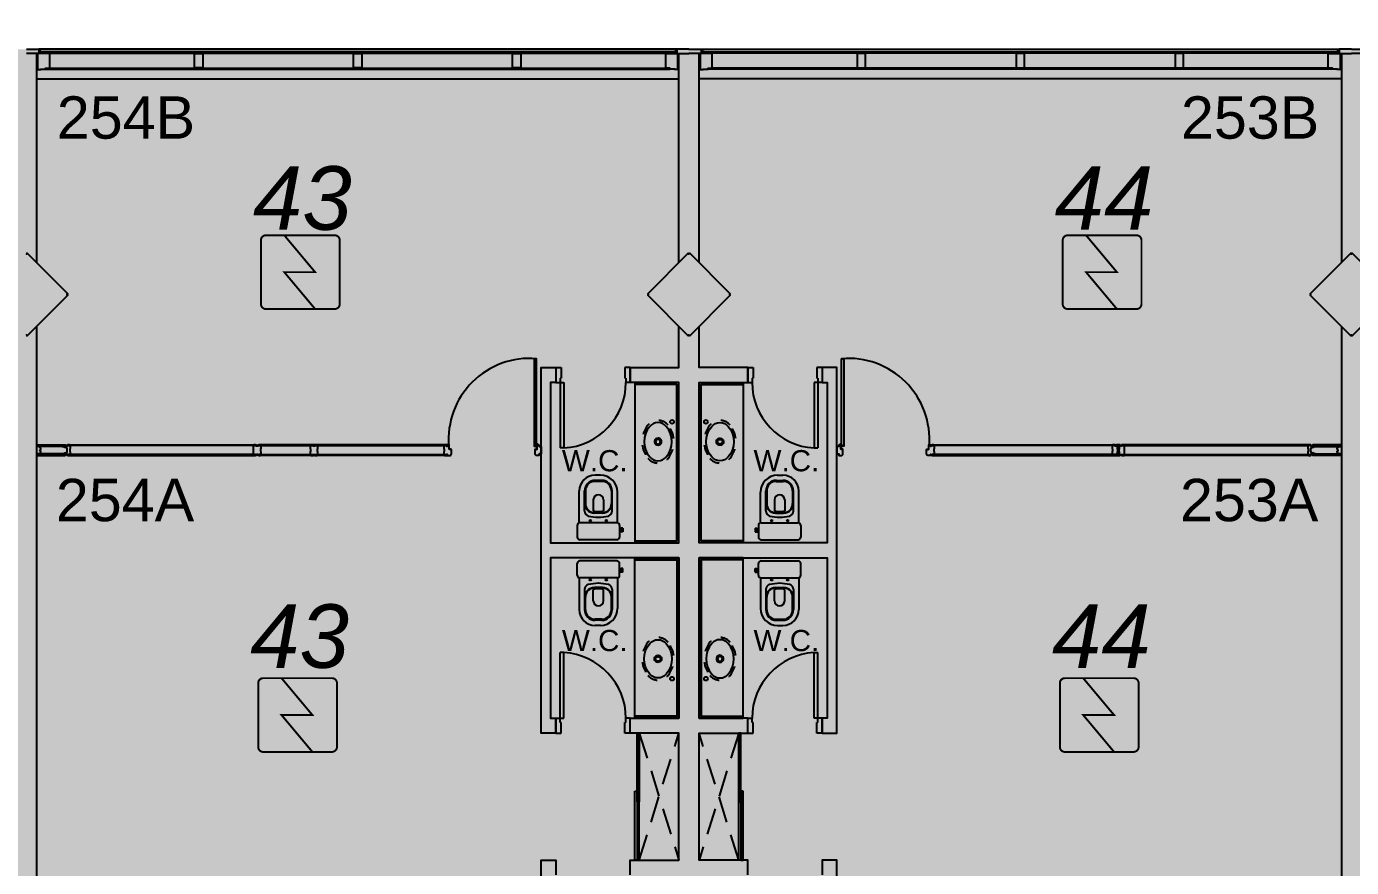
# Model space of a CAD drawing. Header units: metres. Extents: x -331 to 2982, y 362 to 2539.
# Drawn here: x 815.37 to 827.87, y 1930 to 1937.94 of the extents above; entities that cross this region are included whole.
import ezdxf

# ---------------------------------------------------------------- set-up
doc = ezdxf.new("R2010")
doc.units = ezdxf.units.M
for name, pattern in [('DASHED2', [0.375, 0.25, -0.125]), ('XR_BL2_3 PAV$0$CONTINUOUS', [0]), ('XR_BL2_3 PAV$0$HIDDEN', [0.375, 0.25, -0.125])]:
    doc.linetypes.add(name, pattern=pattern)
doc.layers.add('_salas', color=251, linetype='Continuous', plot=False)
for name, color, linetype in [('ALV', 251, 'Continuous'), ('CX', 251, 'Continuous'), ('DET. FUMAÇA', 1, 'Continuous'), ('Detector_antigo', 84, 'Continuous'), ('Div', 251, 'Continuous'), ('Est', 251, 'Continuous'), ('Mob', 251, 'Continuous'), ('Proj', 251, 'DASHED2'), ('Texto_Salas', 251, 'Continuous'), ('vid', 251, 'Continuous')]:
    doc.layers.add(name, color=color, linetype=linetype)
doc.styles.add('ARIAL', font='arial.ttf')
doc.styles.add('X3G_ENTITY_1416BAE9', font='arial.ttf', dxfattribs={"height": 0.6})
doc.styles.add('X3G_ENTITY_14227F92', font='arial.ttf', dxfattribs={"height": 0.4})
doc.styles.add('X3G_ENTITY_14227F94', font='arial.ttf', dxfattribs={"height": 0.4})
doc.styles.add('X3G_ENTITY_14228022', font='arial.ttf', dxfattribs={"height": 0.4})
doc.styles.add('X3G_ENTITY_14228023', font='arial.ttf', dxfattribs={"height": 0.4})

# ---------------------------------------------------------------- blocks, each defined once
blk = doc.blocks.new('Detector de fumaça')
at = {"layer": 'DET. FUMAÇA', "linetype": 'Continuous', "lineweight": 15, "const_width": 0.0187}
blk.add_lwpolyline([(774.599, 539.816), (775.249, 539.816, -0.414214), (775.296, 539.769), (775.296, 539.167, -0.414214), (775.249, 539.12), (774.599, 539.12, -0.414214), (774.553, 539.167), (774.553, 539.769, -0.414214)], format="xyb", close=True, dxfattribs=at)
blk.add_lwpolyline([(774.773, 539.816), (775.064, 539.468), (774.773, 539.468), (775.064, 539.12)], dxfattribs=at)

msp = doc.modelspace()

# ---------------------------------------------------------------- hatches: boundary and pattern name
at = {"layer": '_salas', "transparency": 33554559}
h = msp.add_hatch(color=256, dxfattribs=at)
h.dxf.hatch_style = 1
h.paths.add_polyline_path([(870.379, 1937.729), (851.629, 1937.729), (851.629, 1939.284), (851.299, 1939.284), (851.299, 1937.729), (840.564, 1937.729), (840.564, 1939.284), (840.234, 1939.284), (840.234, 1937.729), (765.239, 1937.729), (765.239, 1926.38), (765.429, 1926.38), (765.429, 1926.577), (765.615, 1926.764), (769.35, 1926.765), (769.383, 1926.773), (769.434, 1926.814), (770.192, 1927.57), (770.205, 1927.583), (770.229, 1927.574), (771.624, 1927.574), (773.019, 1927.574), (773.043, 1927.583), (773.056, 1927.57), (773.814, 1926.814), (773.866, 1926.773), (773.898, 1926.765), (777.527, 1926.765), (777.867, 1926.425), (777.874, 1926.432), (778.221, 1926.765), (781.85, 1926.765), (781.882, 1926.773), (781.934, 1926.814), (782.692, 1927.57), (782.705, 1927.583), (782.729, 1927.574), (784.124, 1927.574), (785.519, 1927.574), (785.543, 1927.583), (785.556, 1927.57), (786.314, 1926.814), (786.365, 1926.773), (786.398, 1926.765), (790.027, 1926.765), (790.367, 1926.425), (790.374, 1926.432), (790.721, 1926.765), (794.35, 1926.765), (794.382, 1926.773), (794.434, 1926.814), (795.191, 1927.57), (795.205, 1927.583), (795.229, 1927.574), (796.624, 1927.574), (798.019, 1927.574), (798.043, 1927.583), (798.056, 1927.57), (798.814, 1926.814), (798.865, 1926.773), (798.898, 1926.765), (802.527, 1926.765), (802.867, 1926.425), (802.874, 1926.432), (803.221, 1926.765), (806.85, 1926.765), (806.882, 1926.773), (806.934, 1926.814), (807.691, 1927.57), (807.705, 1927.583), (807.729, 1927.574), (809.124, 1927.574), (810.519, 1927.574), (810.543, 1927.583), (810.556, 1927.57), (811.314, 1926.814), (811.365, 1926.773), (811.398, 1926.765), (815.027, 1926.765), (815.367, 1926.425), (815.374, 1926.432), (815.721, 1926.765), (819.35, 1926.765), (819.382, 1926.773), (819.434, 1926.814), (820.191, 1927.57), (820.204, 1927.583), (820.229, 1927.574), (821.624, 1927.574), (823.019, 1927.574), (823.043, 1927.583), (823.056, 1927.57), (823.814, 1926.814), (823.865, 1926.773), (823.898, 1926.765), (827.528, 1926.765), (827.867, 1926.425), (827.874, 1926.432), (828.221, 1926.765), (831.85, 1926.765), (831.883, 1926.773), (831.935, 1926.814), (832.692, 1927.57), (832.705, 1927.583), (832.729, 1927.574), (834.124, 1927.574), (835.519, 1927.574), (835.544, 1927.583), (835.557, 1927.57), (836.314, 1926.814), (836.366, 1926.773), (836.398, 1926.765), (840.042, 1926.765), (840.374, 1926.432), (840.756, 1926.814), (840.474, 1927.096), (840.474, 1928.054), (841.234, 1928.054), (841.234, 1929.894), (849.608, 1929.894), (849.608, 1926.814), (849.748, 1926.814), (849.748, 1927.574), (851.494, 1927.574), (852.889, 1927.574), (852.913, 1927.583), (852.926, 1927.57), (853.684, 1926.814), (853.736, 1926.773), (853.768, 1926.765), (857.397, 1926.765), (857.737, 1926.425), (857.744, 1926.432), (858.091, 1926.765), (861.72, 1926.765), (861.752, 1926.773), (861.804, 1926.814), (862.562, 1927.57), (862.575, 1927.583), (862.599, 1927.574), (863.994, 1927.574), (865.389, 1927.574), (865.413, 1927.583), (865.426, 1927.57), (866.184, 1926.814), (866.235, 1926.773), (866.268, 1926.765), (870.003, 1926.764), (870.189, 1926.577), (870.189, 1926.38), (870.379, 1926.38), (870.379, 1926.38)])

# ---------------------------------------------------------------- linework, layer by layer
at = {"layer": 'ALV'}
for p, q in [((815.469, 1937.689), (815.469, 1935.715)), ((827.779, 1937.689), (827.779, 1935.715)), ((815.469, 1935.113), (815.469, 1927.115)), ((827.779, 1935.113), (827.779, 1927.115))]:
    msp.add_line(p, q, dxfattribs=at)
for points in [[(821.529, 1935.715), (821.529, 1937.689), (821.624, 1937.689)], [(821.719, 1935.715), (821.719, 1937.689), (821.624, 1937.689)], [(821.069, 1929.934), (821.069, 1930.074), (821.529, 1930.074), (821.529, 1931.274), (821.069, 1931.274), (821.069, 1931.414), (821.529, 1931.414), (821.529, 1932.929), (820.319, 1932.929), (820.319, 1931.414), (820.369, 1931.414), (820.369, 1931.274), (820.229, 1931.274), (820.229, 1934.724), (820.369, 1934.724), (820.369, 1934.584), (820.319, 1934.584), (820.319, 1933.069), (821.529, 1933.069), (821.529, 1934.584), (821.069, 1934.584), (821.069, 1934.724), (821.529, 1934.724), (821.529, 1935.113)], [(822.179, 1929.934), (822.179, 1930.074), (821.719, 1930.074), (821.719, 1931.274), (822.179, 1931.274), (822.179, 1931.414), (821.719, 1931.414), (821.719, 1932.929), (822.929, 1932.929), (822.929, 1931.414), (822.879, 1931.414), (822.879, 1931.274), (823.019, 1931.274), (823.019, 1934.724), (822.879, 1934.724), (822.879, 1934.584), (822.929, 1934.584), (822.929, 1933.069), (821.719, 1933.069), (821.719, 1934.584), (822.179, 1934.584), (822.179, 1934.724), (821.719, 1934.724), (821.719, 1935.113)], [(820.229, 1927.574), (820.229, 1930.074), (820.369, 1930.074), (820.369, 1929.934)], [(823.019, 1927.574), (823.019, 1930.074), (822.879, 1930.074), (822.879, 1929.934)]]:
    msp.add_lwpolyline(points, dxfattribs=at)
at = {"layer": 'CX', "linetype": 'ByBlock', "ltscale": 0.1}
for p, q in [((815.374, 1937.729), (815.489, 1937.729)), ((815.489, 1937.689), (815.374, 1937.689)), ((815.489, 1937.729), (815.489, 1937.689)), ((815.489, 1937.714), (815.509, 1937.714)), ((815.509, 1937.714), (815.509, 1937.688)), ((821.509, 1937.714), (821.489, 1937.714)), ((821.489, 1937.714), (821.489, 1937.688)), ((821.624, 1937.729), (821.509, 1937.729)), ((821.509, 1937.729), (821.509, 1937.689)), ((821.509, 1937.689), (821.624, 1937.689)), ((821.624, 1937.729), (821.739, 1937.729)), ((821.739, 1937.689), (821.624, 1937.689)), ((821.739, 1937.729), (821.739, 1937.689)), ((821.739, 1937.714), (821.759, 1937.714)), ((821.759, 1937.714), (821.759, 1937.688)), ((827.759, 1937.714), (827.739, 1937.714)), ((827.739, 1937.714), (827.739, 1937.688)), ((827.874, 1937.729), (827.759, 1937.729)), ((827.759, 1937.729), (827.759, 1937.689)), ((827.759, 1937.689), (827.874, 1937.689)), ((827.874, 1937.729), (827.989, 1937.729)), ((827.989, 1937.689), (827.874, 1937.689))]:
    msp.add_line(p, q, dxfattribs=at)
at = {"layer": 'CX'}
for p, q in [((815.479, 1937.539), (815.479, 1937.685)), ((815.479, 1937.685), (815.479, 1937.539)), ((821.519, 1937.685), (821.519, 1937.539)), ((821.519, 1937.539), (821.519, 1937.685)), ((821.729, 1937.685), (821.729, 1937.539)), ((821.729, 1937.539), (821.729, 1937.685)), ((827.769, 1937.539), (827.769, 1937.685)), ((827.769, 1937.685), (827.769, 1937.539)), ((820.369, 1934.724), (820.419, 1934.724)), ((820.369, 1934.724), (820.369, 1934.584)), ((820.419, 1934.724), (820.419, 1934.624)), ((821.069, 1934.724), (821.019, 1934.724)), ((821.019, 1934.724), (821.019, 1934.624)), ((821.069, 1934.724), (821.069, 1934.584)), ((822.179, 1934.724), (822.229, 1934.724)), ((822.179, 1934.724), (822.179, 1934.584)), ((822.229, 1934.724), (822.229, 1934.624)), ((822.879, 1934.724), (822.829, 1934.724)), ((822.829, 1934.724), (822.829, 1934.624)), ((822.879, 1934.724), (822.879, 1934.584)), ((820.369, 1934.584), (820.409, 1934.584)), ((820.409, 1934.624), (820.409, 1934.584)), ((820.409, 1934.624), (820.419, 1934.624)), ((820.409, 1934.584), (820.444, 1934.584)), ((820.409, 1934.584), (820.409, 1933.965)), ((820.444, 1934.584), (820.444, 1933.965)), ((821.029, 1934.624), (821.019, 1934.624)), ((821.029, 1934.624), (821.029, 1934.584)), ((821.069, 1934.584), (821.029, 1934.584)), ((822.179, 1934.584), (822.219, 1934.584)), ((822.219, 1934.624), (822.219, 1934.584)), ((822.219, 1934.624), (822.229, 1934.624)), ((822.839, 1934.584), (822.804, 1934.584)), ((822.804, 1934.584), (822.804, 1933.965)), ((822.839, 1934.624), (822.829, 1934.624)), ((822.839, 1934.624), (822.839, 1934.584)), ((822.879, 1934.584), (822.839, 1934.584)), ((822.839, 1934.584), (822.839, 1933.965)), ((820.444, 1933.965), (820.409, 1933.965)), ((822.804, 1933.965), (822.839, 1933.965)), ((820.409, 1931.414), (820.409, 1932.033)), ((820.444, 1932.033), (820.409, 1932.033)), ((820.444, 1931.414), (820.444, 1932.033)), ((822.804, 1931.414), (822.804, 1932.033)), ((822.804, 1932.033), (822.839, 1932.033)), ((822.839, 1931.414), (822.839, 1932.033)), ((820.369, 1931.274), (820.369, 1931.414)), ((820.369, 1931.414), (820.409, 1931.414)), ((820.409, 1931.414), (820.444, 1931.414)), ((820.409, 1931.374), (820.409, 1931.414)), ((821.069, 1931.414), (821.029, 1931.414)), ((821.029, 1931.374), (821.029, 1931.414)), ((821.069, 1931.274), (821.069, 1931.414)), ((822.179, 1931.274), (822.179, 1931.414)), ((822.179, 1931.414), (822.219, 1931.414)), ((822.219, 1931.374), (822.219, 1931.414)), ((822.839, 1931.414), (822.804, 1931.414)), ((822.839, 1931.374), (822.839, 1931.414)), ((822.879, 1931.414), (822.839, 1931.414)), ((822.879, 1931.274), (822.879, 1931.414)), ((820.369, 1931.274), (820.419, 1931.274)), ((820.409, 1931.374), (820.419, 1931.374)), ((820.419, 1931.274), (820.419, 1931.374)), ((821.019, 1931.274), (821.019, 1931.374)), ((821.029, 1931.374), (821.019, 1931.374)), ((821.069, 1931.274), (821.019, 1931.274)), ((822.179, 1931.274), (822.229, 1931.274)), ((822.219, 1931.374), (822.229, 1931.374)), ((822.229, 1931.274), (822.229, 1931.374)), ((822.829, 1931.274), (822.829, 1931.374)), ((822.839, 1931.374), (822.829, 1931.374)), ((822.879, 1931.274), (822.829, 1931.274))]:
    msp.add_line(p, q, dxfattribs=at)
at = {"layer": 'CX', "color": 251, "true_color": 0x606060}
for p, q in [((821.509, 1937.729), (815.489, 1937.729)), ((821.739, 1937.729), (827.759, 1937.729)), ((815.469, 1937.449), (821.529, 1937.449)), ((827.779, 1937.449), (821.719, 1937.449))]:
    msp.add_line(p, q, dxfattribs=at)
at = {"layer": 'CX'}
for points in [[(815.594, 1937.688), (815.515, 1937.688), (815.479, 1937.688), (815.479, 1937.539), (815.509, 1937.539), (815.509, 1937.54), (815.554, 1937.54), (815.554, 1937.55), (815.594, 1937.55)], [(816.959, 1937.689), (817.039, 1937.689), (817.039, 1937.555), (816.959, 1937.555)], [(818.459, 1937.689), (818.539, 1937.689), (818.539, 1937.555), (818.459, 1937.555)], [(819.959, 1937.689), (820.039, 1937.689), (820.039, 1937.555), (819.959, 1937.555)], [(821.404, 1937.688), (821.483, 1937.688), (821.519, 1937.688), (821.519, 1937.539), (821.489, 1937.539), (821.489, 1937.54), (821.444, 1937.54), (821.444, 1937.55), (821.404, 1937.55)], [(821.844, 1937.688), (821.765, 1937.688), (821.729, 1937.688), (821.729, 1937.539), (821.759, 1937.539), (821.759, 1937.54), (821.804, 1937.54), (821.804, 1937.55), (821.844, 1937.55)], [(823.289, 1937.689), (823.209, 1937.689), (823.209, 1937.555), (823.289, 1937.555)], [(824.789, 1937.689), (824.709, 1937.689), (824.709, 1937.555), (824.789, 1937.555)], [(826.289, 1937.689), (826.209, 1937.689), (826.209, 1937.555), (826.289, 1937.555)], [(827.654, 1937.688), (827.733, 1937.688), (827.769, 1937.688), (827.769, 1937.539), (827.739, 1937.539), (827.739, 1937.54), (827.694, 1937.54), (827.694, 1937.55), (827.654, 1937.55)], [(820.164, 1934.808), (820.164, 1933.983), (820.184, 1933.983), (820.184, 1934.808)], [(823.084, 1934.808), (823.084, 1933.983), (823.064, 1933.983), (823.064, 1934.808)]]:
    msp.add_lwpolyline(points, close=True, dxfattribs=at)
for points in [[(815.509, 1933.956), (815.506, 1933.967, 0.194954), (815.505, 1933.968), (815.504, 1933.969, -0.387702), (815.503, 1933.972), (815.505, 1933.975), (815.504, 1933.975), (815.502, 1933.971), (815.501, 1933.971), (815.501, 1933.978), (815.513, 1933.978), (815.513, 1933.979), (815.469, 1933.979), (815.469, 1933.909), (815.513, 1933.909), (815.513, 1933.911), (815.501, 1933.911), (815.501, 1933.917), (815.502, 1933.918), (815.504, 1933.914), (815.505, 1933.914), (815.503, 1933.917, -0.387702), (815.504, 1933.92), (815.505, 1933.921, 0.194954), (815.506, 1933.922), (815.509, 1933.932, 0.268551), (815.507, 1933.937), (815.499, 1933.942), (815.499, 1933.946), (815.507, 1933.952, 0.268551)], [(817.548, 1933.986), (817.552, 1933.986, -0.414214), (817.555, 1933.983), (817.555, 1933.989, -0.439162), (817.561, 1933.995), (817.579, 1933.995, -0.414214), (817.58, 1933.994), (817.58, 1933.994), (817.565, 1933.994), (817.565, 1933.987), (817.58, 1933.987, -0.322891), (817.585, 1933.981), (817.585, 1933.961, -0.13729), (817.585, 1933.958), (817.583, 1933.956, 0.13729), (817.582, 1933.953), (817.582, 1933.944), (817.582, 1933.935, 0.13729), (817.583, 1933.933), (817.585, 1933.93, -0.13729), (817.585, 1933.928), (817.585, 1933.907, -0.322891), (817.58, 1933.902), (817.565, 1933.902), (817.565, 1933.895), (817.58, 1933.895), (817.58, 1933.894, -0.414214), (817.579, 1933.893), (817.561, 1933.893, -0.439162), (817.555, 1933.9), (817.555, 1933.905, -0.414214), (817.552, 1933.902), (817.548, 1933.902, -0.414214), (817.545, 1933.905), (817.545, 1933.9, -0.439162), (817.539, 1933.893), (817.521, 1933.893, -0.414214), (817.52, 1933.894), (817.52, 1933.895), (817.535, 1933.895), (817.535, 1933.902), (817.52, 1933.902, -0.322891), (817.514, 1933.907), (817.514, 1933.928, -0.13729), (817.515, 1933.93), (817.517, 1933.933, 0.13729), (817.517, 1933.935), (817.517, 1933.944), (817.517, 1933.953, 0.13729), (817.517, 1933.956), (817.515, 1933.958, -0.13729), (817.514, 1933.961), (817.514, 1933.981, -0.322891), (817.52, 1933.987), (817.535, 1933.987), (817.535, 1933.994), (817.52, 1933.994), (817.52, 1933.994, -0.414214), (817.521, 1933.995), (817.539, 1933.995, -0.439162), (817.545, 1933.989), (817.545, 1933.983, -0.414214)], [(819.341, 1933.9), (819.341, 1933.907), (819.342, 1933.907), (819.342, 1933.898, 0.422579), (819.347, 1933.893), (819.365, 1933.893, 0.414214), (819.382, 1933.909), (819.382, 1933.951, 0.414214), (819.38, 1933.953), (819.372, 1933.953), (819.374, 1933.951), (819.368, 1933.951), (819.369, 1933.953), (819.362, 1933.953), (819.362, 1933.993, 0.414214), (819.36, 1933.995), (819.347, 1933.995, 0.414214), (819.342, 1933.99), (819.342, 1933.979), (819.341, 1933.979), (819.341, 1933.989, 0.439162), (819.335, 1933.995), (819.317, 1933.995, 0.414214), (819.316, 1933.994), (819.316, 1933.994), (819.331, 1933.994), (819.331, 1933.987), (819.316, 1933.987, 0.322891), (819.31, 1933.981), (819.31, 1933.961, 0.13729), (819.311, 1933.958), (819.313, 1933.956, -0.13729), (819.313, 1933.953), (819.313, 1933.944), (819.313, 1933.935, -0.13729), (819.313, 1933.933), (819.311, 1933.93, 0.13729), (819.31, 1933.928), (819.31, 1933.907, 0.322891), (819.316, 1933.902), (819.331, 1933.902), (819.331, 1933.895), (819.316, 1933.895), (819.316, 1933.894, 0.414214), (819.317, 1933.893), (819.335, 1933.893, 0.439162)], [(823.907, 1933.9), (823.907, 1933.907), (823.906, 1933.907), (823.906, 1933.898, -0.422579), (823.901, 1933.893), (823.883, 1933.893, -0.414214), (823.866, 1933.909), (823.866, 1933.951, -0.414214), (823.868, 1933.953), (823.876, 1933.953), (823.874, 1933.951), (823.88, 1933.951), (823.879, 1933.953), (823.886, 1933.953), (823.886, 1933.993, -0.414214), (823.888, 1933.995), (823.901, 1933.995, -0.414214), (823.906, 1933.99), (823.906, 1933.979), (823.907, 1933.979), (823.907, 1933.989, -0.439162), (823.913, 1933.995), (823.931, 1933.995, -0.414214), (823.932, 1933.994), (823.932, 1933.994), (823.917, 1933.994), (823.917, 1933.987), (823.932, 1933.987, -0.322891), (823.938, 1933.981), (823.938, 1933.961, -0.13729), (823.937, 1933.958), (823.936, 1933.956, 0.13729), (823.935, 1933.953), (823.935, 1933.944), (823.935, 1933.935, 0.13729), (823.936, 1933.933), (823.937, 1933.93, -0.13729), (823.938, 1933.928), (823.938, 1933.907, -0.322891), (823.932, 1933.902), (823.917, 1933.902), (823.917, 1933.895), (823.932, 1933.895), (823.932, 1933.894, -0.414214), (823.931, 1933.893), (823.913, 1933.893, -0.439162)], [(825.7, 1933.986), (825.696, 1933.986, 0.414214), (825.693, 1933.983), (825.693, 1933.989, 0.439162), (825.687, 1933.995), (825.669, 1933.995, 0.414214), (825.668, 1933.994), (825.668, 1933.994), (825.683, 1933.994), (825.683, 1933.987), (825.668, 1933.987, 0.322891), (825.663, 1933.981), (825.663, 1933.961, 0.13729), (825.663, 1933.958), (825.665, 1933.956, -0.13729), (825.666, 1933.953), (825.666, 1933.944), (825.666, 1933.935, -0.13729), (825.665, 1933.933), (825.663, 1933.93, 0.13729), (825.663, 1933.928), (825.663, 1933.907, 0.322891), (825.668, 1933.902), (825.683, 1933.902), (825.683, 1933.895), (825.668, 1933.895), (825.668, 1933.894, 0.414214), (825.669, 1933.893), (825.687, 1933.893, 0.439162), (825.693, 1933.9), (825.693, 1933.905, 0.414214), (825.696, 1933.902), (825.7, 1933.902, 0.414214), (825.703, 1933.905), (825.703, 1933.9, 0.439162), (825.709, 1933.893), (825.727, 1933.893, 0.414214), (825.728, 1933.894), (825.728, 1933.895), (825.713, 1933.895), (825.713, 1933.902), (825.728, 1933.902, 0.322891), (825.734, 1933.907), (825.734, 1933.928, 0.13729), (825.733, 1933.93), (825.731, 1933.933, -0.13729), (825.731, 1933.935), (825.731, 1933.944), (825.731, 1933.953, -0.13729), (825.731, 1933.956), (825.733, 1933.958, 0.13729), (825.734, 1933.961), (825.734, 1933.981, 0.322891), (825.728, 1933.987), (825.713, 1933.987), (825.713, 1933.994), (825.728, 1933.994), (825.728, 1933.994, 0.414214), (825.727, 1933.995), (825.709, 1933.995, 0.439162), (825.703, 1933.989), (825.703, 1933.983, 0.414214)], [(827.74, 1933.956), (827.742, 1933.967, -0.194954), (827.743, 1933.968), (827.745, 1933.969, 0.387702), (827.745, 1933.972), (827.744, 1933.975), (827.744, 1933.975), (827.746, 1933.971), (827.747, 1933.971), (827.747, 1933.978), (827.735, 1933.978), (827.735, 1933.979), (827.779, 1933.979), (827.779, 1933.909), (827.735, 1933.909), (827.735, 1933.911), (827.747, 1933.911), (827.747, 1933.917), (827.746, 1933.918), (827.744, 1933.914), (827.744, 1933.914), (827.745, 1933.917, 0.387702), (827.745, 1933.92), (827.743, 1933.921, -0.194954), (827.742, 1933.922), (827.74, 1933.932, -0.268551), (827.741, 1933.937), (827.749, 1933.942), (827.749, 1933.946), (827.741, 1933.952, -0.268551)]]:
    msp.add_lwpolyline(points, format="xyb", close=True, dxfattribs=at)
at = {"layer": 'CX', "linetype": 'XR_BL2_3 PAV$0$CONTINUOUS'}
for points in [[(815.779, 1933.893), (815.761, 1933.893, -0.420879), (815.755, 1933.9), (815.755, 1933.91), (815.735, 1933.91), (815.735, 1933.915), (815.731, 1933.915), (815.73, 1933.913, -0.414214), (815.727, 1933.91), (815.719, 1933.91), (815.712, 1933.91), (815.712, 1933.911), (815.719, 1933.911), (815.727, 1933.911, 0.414214), (815.729, 1933.913), (815.729, 1933.915, -0.414214), (815.73, 1933.916), (815.738, 1933.917, 0.212526), (815.739, 1933.918), (815.739, 1933.919), (815.74, 1933.918), (815.739, 1933.917, -0.204506), (815.738, 1933.916), (815.737, 1933.916), (815.737, 1933.911), (815.75, 1933.911), (815.75, 1933.927), (815.759, 1933.927), (815.759, 1933.947), (815.759, 1933.962), (815.75, 1933.962), (815.75, 1933.978), (815.737, 1933.978), (815.737, 1933.973), (815.738, 1933.973, -0.204506), (815.739, 1933.972), (815.74, 1933.971), (815.739, 1933.97), (815.739, 1933.971, 0.212526), (815.738, 1933.972), (815.73, 1933.973, -0.414214), (815.729, 1933.974), (815.729, 1933.976, 0.414214), (815.727, 1933.978), (815.723, 1933.978), (815.712, 1933.978), (815.712, 1933.979), (815.723, 1933.979), (815.727, 1933.979, -0.414214), (815.73, 1933.976), (815.731, 1933.974), (815.735, 1933.974), (815.735, 1933.98), (815.755, 1933.98), (815.755, 1933.989, -0.420879), (815.761, 1933.996), (815.779, 1933.996, -0.414214), (815.78, 1933.995), (815.78, 1933.994), (815.765, 1933.994), (815.765, 1933.987), (815.78, 1933.987, -0.322891), (815.786, 1933.982), (815.786, 1933.961, -0.13729), (815.785, 1933.959), (815.784, 1933.956, 0.13729), (815.783, 1933.954), (815.783, 1933.944), (815.783, 1933.935, 0.13729), (815.784, 1933.933), (815.785, 1933.93, -0.13729), (815.786, 1933.928), (815.786, 1933.907, -0.322891), (815.78, 1933.902), (815.765, 1933.902), (815.765, 1933.895), (815.78, 1933.895), (815.78, 1933.894, -0.414214)], [(827.469, 1933.893), (827.487, 1933.893, 0.420879), (827.493, 1933.9), (827.493, 1933.91), (827.513, 1933.91), (827.513, 1933.915), (827.518, 1933.915), (827.518, 1933.913, 0.414214), (827.521, 1933.91), (827.53, 1933.91), (827.536, 1933.91), (827.536, 1933.911), (827.53, 1933.911), (827.521, 1933.911, -0.414214), (827.519, 1933.913), (827.519, 1933.915, 0.414214), (827.518, 1933.916), (827.511, 1933.917, -0.212526), (827.509, 1933.918), (827.509, 1933.919), (827.508, 1933.918), (827.509, 1933.917, 0.204506), (827.51, 1933.916), (827.511, 1933.916), (827.511, 1933.911), (827.498, 1933.911), (827.498, 1933.927), (827.489, 1933.927), (827.489, 1933.947), (827.489, 1933.962), (827.498, 1933.962), (827.498, 1933.978), (827.511, 1933.978), (827.511, 1933.973), (827.51, 1933.973, 0.204506), (827.509, 1933.972), (827.508, 1933.971), (827.509, 1933.97), (827.509, 1933.971, -0.212526), (827.511, 1933.972), (827.518, 1933.973, 0.414214), (827.519, 1933.974), (827.519, 1933.976, -0.414214), (827.521, 1933.978), (827.525, 1933.978), (827.536, 1933.978), (827.536, 1933.979), (827.525, 1933.979), (827.521, 1933.979, 0.414214), (827.518, 1933.976), (827.518, 1933.974), (827.513, 1933.974), (827.513, 1933.98), (827.493, 1933.98), (827.493, 1933.989, 0.420879), (827.487, 1933.996), (827.469, 1933.996, 0.414214), (827.468, 1933.995), (827.468, 1933.994), (827.483, 1933.994), (827.483, 1933.987), (827.468, 1933.987, 0.322891), (827.462, 1933.982), (827.462, 1933.961, 0.13729), (827.463, 1933.959), (827.465, 1933.956, -0.13729), (827.465, 1933.954), (827.465, 1933.944), (827.465, 1933.935, -0.13729), (827.465, 1933.933), (827.463, 1933.93, 0.13729), (827.462, 1933.928), (827.462, 1933.907, 0.322891), (827.468, 1933.902), (827.483, 1933.902), (827.483, 1933.895), (827.468, 1933.895), (827.468, 1933.894, 0.414214)]]:
    msp.add_lwpolyline(points, format="xyb", close=True, dxfattribs=at)
at = {"layer": 'CX', "color": 251, "linetype": 'ByBlock'}
for points in [[(818.089, 1933.986), (818.085, 1933.986, 0.414214), (818.082, 1933.983), (818.082, 1933.989, 0.439162), (818.076, 1933.995), (818.058, 1933.995, 0.414214), (818.057, 1933.994), (818.057, 1933.994), (818.072, 1933.994), (818.072, 1933.987), (818.057, 1933.987, 0.322891), (818.051, 1933.981), (818.051, 1933.961, 0.13729), (818.052, 1933.958), (818.054, 1933.956, -0.13729), (818.054, 1933.953), (818.054, 1933.944), (818.054, 1933.935, -0.13729), (818.054, 1933.933), (818.052, 1933.93, 0.13729), (818.051, 1933.928), (818.051, 1933.907, 0.322891), (818.057, 1933.902), (818.072, 1933.902), (818.072, 1933.895), (818.057, 1933.895), (818.057, 1933.894, 0.414214), (818.058, 1933.893), (818.076, 1933.893, 0.439162), (818.082, 1933.9), (818.082, 1933.905, 0.414214), (818.085, 1933.902), (818.089, 1933.902, 0.414214), (818.092, 1933.905), (818.092, 1933.9, 0.439162), (818.098, 1933.893), (818.116, 1933.893, 0.414214), (818.117, 1933.894), (818.117, 1933.895), (818.102, 1933.895), (818.102, 1933.902), (818.116, 1933.902, 0.322891), (818.122, 1933.907), (818.122, 1933.928, 0.13729), (818.121, 1933.93), (818.12, 1933.933, -0.13729), (818.119, 1933.935), (818.119, 1933.944), (818.119, 1933.953, -0.13729), (818.12, 1933.956), (818.121, 1933.958, 0.13729), (818.122, 1933.961), (818.122, 1933.981, 0.322891), (818.116, 1933.987), (818.102, 1933.987), (818.102, 1933.994), (818.117, 1933.994), (818.117, 1933.994, 0.414214), (818.116, 1933.995), (818.098, 1933.995, 0.439162), (818.092, 1933.989), (818.092, 1933.983, 0.414214)], [(825.652, 1933.986), (825.648, 1933.986, 0.414214), (825.645, 1933.983), (825.645, 1933.989, 0.439162), (825.639, 1933.995), (825.621, 1933.995, 0.414214), (825.62, 1933.994), (825.62, 1933.994), (825.635, 1933.994), (825.635, 1933.987), (825.62, 1933.987, 0.322891), (825.615, 1933.981), (825.615, 1933.961, 0.13729), (825.615, 1933.958), (825.617, 1933.956, -0.13729), (825.618, 1933.953), (825.618, 1933.944), (825.618, 1933.935, -0.13729), (825.617, 1933.933), (825.615, 1933.93, 0.13729), (825.615, 1933.928), (825.615, 1933.907, 0.322891), (825.62, 1933.902), (825.635, 1933.902), (825.635, 1933.895), (825.62, 1933.895), (825.62, 1933.894, 0.414214), (825.621, 1933.893), (825.639, 1933.893, 0.439162), (825.645, 1933.9), (825.645, 1933.905, 0.414214), (825.648, 1933.902), (825.652, 1933.902, 0.414214), (825.655, 1933.905), (825.655, 1933.9, 0.439162), (825.661, 1933.893), (825.679, 1933.893, 0.414214), (825.68, 1933.894), (825.68, 1933.895), (825.665, 1933.895), (825.665, 1933.902), (825.68, 1933.902, 0.322891), (825.686, 1933.907), (825.686, 1933.928, 0.13729), (825.685, 1933.93), (825.683, 1933.933, -0.13729), (825.683, 1933.935), (825.683, 1933.944), (825.683, 1933.953, -0.13729), (825.683, 1933.956), (825.685, 1933.958, 0.13729), (825.686, 1933.961), (825.686, 1933.981, 0.322891), (825.68, 1933.987), (825.665, 1933.987), (825.665, 1933.994), (825.68, 1933.994), (825.68, 1933.994, 0.414214), (825.679, 1933.995), (825.661, 1933.995, 0.439162), (825.655, 1933.989), (825.655, 1933.983, 0.414214)]]:
    msp.add_lwpolyline(points, format="xyb", close=True, dxfattribs=at)
at = {"layer": 'CX', "linetype": 'Continuous'}
for points in [[(820.192, 1933.992, -0.414214), (820.194, 1933.994), (820.207, 1933.994, -0.414214), (820.212, 1933.989), (820.212, 1933.979), (820.229, 1933.979), (820.229, 1933.913), (820.229, 1933.909), (820.212, 1933.909), (820.212, 1933.899, -0.422579), (820.207, 1933.894), (820.188, 1933.894, -0.414214), (820.172, 1933.911), (820.172, 1933.951, -0.414214), (820.174, 1933.953), (820.181, 1933.953), (820.18, 1933.951), (820.186, 1933.951), (820.184, 1933.953), (820.192, 1933.953), (820.192, 1933.965), (820.193, 1933.965), (820.193, 1933.966), (820.19, 1933.966), (820.19, 1933.977), (820.189, 1933.978), (820.189, 1933.964), (820.187, 1933.964), (820.187, 1933.994), (820.185, 1933.994), (820.185, 1933.996, -3.099483), (820.192, 1933.995, 0.294496), (820.191, 1933.993), (820.191, 1933.981), (820.193, 1933.981), (820.193, 1933.981), (820.192, 1933.981), (820.192, 1933.992)], [(823.056, 1933.992, 0.414214), (823.054, 1933.994), (823.042, 1933.994, 0.414214), (823.037, 1933.989), (823.037, 1933.979), (823.019, 1933.979), (823.019, 1933.913), (823.019, 1933.909), (823.037, 1933.909), (823.037, 1933.899, 0.422579), (823.041, 1933.894), (823.06, 1933.894, 0.414214), (823.076, 1933.911), (823.076, 1933.951, 0.414214), (823.074, 1933.953), (823.067, 1933.953), (823.068, 1933.951), (823.062, 1933.951), (823.064, 1933.953), (823.056, 1933.953), (823.056, 1933.965), (823.055, 1933.965), (823.055, 1933.966), (823.058, 1933.966), (823.058, 1933.977), (823.059, 1933.978), (823.059, 1933.964), (823.061, 1933.964), (823.061, 1933.994), (823.063, 1933.994), (823.063, 1933.996, 3.099483), (823.056, 1933.995, -0.294496), (823.057, 1933.993), (823.057, 1933.981), (823.055, 1933.981), (823.055, 1933.981), (823.056, 1933.981), (823.056, 1933.992)]]:
    msp.add_lwpolyline(points, format="xyb", close=True, dxfattribs=at)
at = {"layer": 'CX', "color": 251, "true_color": 0x606060}
for centre, radius, start, end in [((820.12, 1934.047), 0.764, 85.1646, 184.8272), ((823.128, 1934.047), 0.764, 355.1728, 94.8354), ((820.409, 1934.584), 0.62, 273.2362, 0), ((822.839, 1934.584), 0.62, 180, 266.7638), ((820.409, 1931.414), 0.62, 0, 86.7638), ((822.839, 1931.414), 0.62, 93.2362, 180)]:
    msp.add_arc(centre, radius, start, end, dxfattribs=at)
at = {"layer": 'Div', "linetype": 'ByBlock'}
for points in [[(815.74, 1933.98), (815.475, 1933.98), (815.475, 1933.995), (815.74, 1933.995)], [(815.74, 1933.909), (815.475, 1933.909), (815.475, 1933.894), (815.74, 1933.894)], [(827.508, 1933.98), (827.773, 1933.98), (827.773, 1933.995), (827.508, 1933.995)], [(827.508, 1933.909), (827.773, 1933.909), (827.773, 1933.894), (827.508, 1933.894)]]:
    msp.add_lwpolyline(points, close=True, dxfattribs=at)
at = {"layer": 'Est'}
for points in [[(815.374, 1935.032), (815.374, 1935.032), (815.381, 1935.025), (815.763, 1935.407), (815.756, 1935.414), (815.763, 1935.421), (815.381, 1935.803), (815.374, 1935.796), (815.374, 1935.796)], [(821.624, 1935.032), (821.624, 1935.032), (821.617, 1935.025), (821.235, 1935.407), (821.242, 1935.414), (821.235, 1935.421), (821.617, 1935.803), (821.624, 1935.796), (821.624, 1935.796)], [(821.624, 1935.032), (821.624, 1935.032), (821.631, 1935.025), (822.013, 1935.407), (822.006, 1935.414), (822.013, 1935.421), (821.631, 1935.803), (821.624, 1935.796), (821.624, 1935.796)], [(827.874, 1935.032), (827.874, 1935.032), (827.867, 1935.025), (827.485, 1935.407), (827.492, 1935.414), (827.485, 1935.421), (827.867, 1935.803), (827.874, 1935.796), (827.874, 1935.796)], [(827.874, 1935.032), (827.874, 1935.032), (827.881, 1935.025), (828.263, 1935.407), (828.256, 1935.414), (828.263, 1935.421), (827.881, 1935.803), (827.874, 1935.796), (827.874, 1935.796)]]:
    msp.add_lwpolyline(points, dxfattribs=at)
at = {"layer": 'Mob'}
for p, q in [((820.802, 1933.65), (820.737, 1933.65)), ((820.789, 1933.709), (820.739, 1933.709)), ((820.799, 1933.659), (820.739, 1933.659)), ((822.447, 1933.65), (822.512, 1933.65)), ((822.449, 1933.659), (822.509, 1933.659)), ((822.459, 1933.709), (822.509, 1933.709)), ((820.589, 1933.259), (820.589, 1933.559)), ((820.639, 1933.443), (820.639, 1933.559)), ((820.647, 1933.56), (820.647, 1933.44)), ((820.892, 1933.56), (820.892, 1933.44)), ((820.899, 1933.443), (820.899, 1933.559)), ((820.949, 1933.259), (820.949, 1933.549)), ((822.299, 1933.259), (822.299, 1933.549)), ((822.349, 1933.443), (822.349, 1933.559)), ((822.357, 1933.56), (822.357, 1933.44)), ((822.602, 1933.56), (822.602, 1933.44)), ((822.609, 1933.443), (822.609, 1933.559)), ((822.659, 1933.259), (822.659, 1933.559)), ((820.639, 1933.371), (820.639, 1933.443)), ((820.721, 1933.476), (820.721, 1933.37)), ((820.817, 1933.476), (820.817, 1933.37)), ((820.899, 1933.371), (820.899, 1933.443)), ((822.349, 1933.371), (822.349, 1933.443)), ((822.431, 1933.476), (822.431, 1933.37)), ((822.527, 1933.476), (822.527, 1933.37)), ((822.609, 1933.371), (822.609, 1933.443)), ((820.807, 1933.351), (820.731, 1933.351)), ((820.807, 1933.355), (820.732, 1933.355)), ((822.441, 1933.351), (822.517, 1933.351)), ((822.442, 1933.355), (822.517, 1933.355)), ((820.569, 1933.234), (820.569, 1933.124)), ((820.944, 1933.259), (820.594, 1933.259)), ((820.969, 1933.234), (820.969, 1933.124)), ((820.984, 1933.204), (820.969, 1933.204)), ((820.984, 1933.174), (820.969, 1933.174)), ((820.984, 1933.207), (820.984, 1933.172)), ((820.999, 1933.207), (820.984, 1933.207)), ((820.999, 1933.172), (820.984, 1933.172)), ((820.999, 1933.207), (820.999, 1933.172)), ((822.249, 1933.207), (822.249, 1933.172)), ((822.249, 1933.207), (822.264, 1933.207)), ((822.249, 1933.172), (822.264, 1933.172)), ((822.264, 1933.207), (822.264, 1933.172)), ((822.264, 1933.204), (822.279, 1933.204)), ((822.264, 1933.174), (822.279, 1933.174)), ((822.279, 1933.234), (822.279, 1933.124)), ((822.304, 1933.259), (822.654, 1933.259)), ((822.679, 1933.234), (822.679, 1933.124)), ((820.944, 1933.099), (820.594, 1933.099)), ((822.304, 1933.099), (822.654, 1933.099)), ((820.944, 1932.899), (820.594, 1932.899)), ((822.304, 1932.899), (822.654, 1932.899)), ((820.569, 1932.764), (820.569, 1932.874)), ((820.969, 1932.764), (820.969, 1932.874)), ((820.984, 1932.824), (820.969, 1932.824)), ((820.984, 1932.794), (820.969, 1932.794)), ((820.999, 1932.827), (820.984, 1932.827)), ((820.984, 1932.792), (820.984, 1932.827)), ((820.999, 1932.792), (820.984, 1932.792)), ((820.999, 1932.792), (820.999, 1932.827)), ((822.249, 1932.827), (822.264, 1932.827)), ((822.249, 1932.792), (822.249, 1932.827)), ((822.249, 1932.792), (822.264, 1932.792)), ((822.264, 1932.792), (822.264, 1932.827)), ((822.264, 1932.824), (822.279, 1932.824)), ((822.264, 1932.794), (822.279, 1932.794)), ((822.279, 1932.764), (822.279, 1932.874)), ((822.679, 1932.764), (822.679, 1932.874)), ((820.589, 1932.74), (820.589, 1932.439)), ((820.944, 1932.739), (820.594, 1932.739)), ((820.807, 1932.647), (820.731, 1932.647)), ((820.807, 1932.643), (820.732, 1932.643)), ((820.949, 1932.74), (820.949, 1932.449)), ((822.299, 1932.74), (822.299, 1932.449)), ((822.304, 1932.739), (822.654, 1932.739)), ((822.441, 1932.647), (822.517, 1932.647)), ((822.442, 1932.643), (822.517, 1932.643)), ((822.659, 1932.74), (822.659, 1932.439)), ((820.639, 1932.628), (820.639, 1932.555)), ((820.639, 1932.555), (820.639, 1932.439)), ((820.647, 1932.438), (820.647, 1932.558)), ((820.721, 1932.522), (820.721, 1932.628)), ((820.817, 1932.522), (820.817, 1932.628)), ((820.892, 1932.438), (820.892, 1932.558)), ((820.899, 1932.628), (820.899, 1932.555)), ((820.899, 1932.555), (820.899, 1932.439)), ((822.349, 1932.628), (822.349, 1932.555)), ((822.349, 1932.555), (822.349, 1932.439)), ((822.357, 1932.438), (822.357, 1932.558)), ((822.431, 1932.522), (822.431, 1932.628)), ((822.527, 1932.522), (822.527, 1932.628)), ((822.602, 1932.438), (822.602, 1932.558)), ((822.609, 1932.628), (822.609, 1932.555)), ((822.609, 1932.555), (822.609, 1932.439)), ((820.802, 1932.348), (820.737, 1932.348)), ((820.799, 1932.339), (820.739, 1932.339)), ((820.789, 1932.289), (820.739, 1932.289)), ((822.447, 1932.348), (822.512, 1932.348)), ((822.449, 1932.339), (822.509, 1932.339)), ((822.459, 1932.289), (822.509, 1932.289)), ((821.154, 1930.074), (821.154, 1931.274)), ((822.094, 1930.074), (822.094, 1931.274))]:
    msp.add_line(p, q, dxfattribs=at)
for points in [[(821.114, 1933.069), (821.114, 1933.069), (821.529, 1933.069), (821.529, 1934.584), (821.114, 1934.584), (821.114, 1933.069)], [(821.114, 1933.089), (821.509, 1933.089), (821.509, 1934.564), (821.114, 1934.564)], [(822.134, 1933.069), (822.134, 1933.069), (821.719, 1933.069), (821.719, 1934.584), (822.134, 1934.584), (822.134, 1933.069)], [(822.134, 1933.089), (821.739, 1933.089), (821.739, 1934.564), (822.134, 1934.564)], [(821.114, 1932.929), (821.114, 1932.929), (821.529, 1932.929), (821.529, 1931.414), (821.114, 1931.414), (821.114, 1932.929)], [(821.114, 1932.909), (821.509, 1932.909), (821.509, 1931.434), (821.114, 1931.434)], [(822.134, 1932.929), (822.134, 1932.929), (821.719, 1932.929), (821.719, 1931.414), (822.134, 1931.414), (822.134, 1932.929)], [(822.134, 1932.909), (821.739, 1932.909), (821.739, 1931.434), (822.134, 1931.434)]]:
    msp.add_lwpolyline(points, dxfattribs=at)
at = {"layer": 'Mob', "linetype": 'XR_BL2_3 PAV$0$HIDDEN', "ltscale": 0.05}
for points in [[(821.237, 1934.181, 0.358975), (821.237, 1933.868)], [(821.426, 1934.181, 0.472393), (821.237, 1934.181)], [(821.426, 1933.867, 0.359179), (821.426, 1934.181)], [(821.822, 1933.867, -0.359179), (821.822, 1934.181)], [(821.822, 1934.181, -0.472393), (822.011, 1934.181)], [(822.011, 1934.181, -0.358975), (822.011, 1933.868)], [(821.237, 1933.868, 0.471699), (821.426, 1933.867)], [(822.011, 1933.868, -0.471699), (821.822, 1933.867)], [(821.237, 1932.131, -0.471699), (821.426, 1932.131)], [(822.011, 1932.131, 0.471699), (821.822, 1932.131)], [(821.237, 1931.818, -0.358975), (821.237, 1932.131)], [(821.426, 1932.131, -0.359179), (821.426, 1931.818)], [(821.822, 1932.131, 0.359179), (821.822, 1931.818)], [(822.011, 1931.818, 0.358975), (822.011, 1932.131)], [(821.426, 1931.818, -0.472393), (821.237, 1931.818)], [(821.822, 1931.818, 0.472393), (822.011, 1931.818)]]:
    msp.add_lwpolyline(points, format="xyb", dxfattribs=at)
at = {"layer": 'Mob'}
for points in [[(821.253, 1934.168, 0.358974), (821.253, 1933.881)], [(821.41, 1934.168, 0.472527), (821.253, 1934.168)], [(821.41, 1933.881, 0.359169), (821.41, 1934.168)], [(821.838, 1933.881, -0.359169), (821.838, 1934.168)], [(821.838, 1934.168, -0.472527), (821.995, 1934.168)], [(821.995, 1934.168, -0.358974), (821.995, 1933.881)], [(821.354, 1934.024, 1), (821.309, 1934.024)], [(821.309, 1934.024, 1), (821.354, 1934.024)], [(821.894, 1934.024, -1), (821.939, 1934.024)], [(821.939, 1934.024, -1), (821.894, 1934.024)], [(821.253, 1933.881, 0.471701), (821.41, 1933.881)], [(821.995, 1933.881, -0.471701), (821.838, 1933.881)], [(821.253, 1932.118, -0.471701), (821.41, 1932.118)], [(821.995, 1932.118, 0.471701), (821.838, 1932.118)], [(821.253, 1931.831, -0.358974), (821.253, 1932.118)], [(821.41, 1932.118, -0.359169), (821.41, 1931.831)], [(821.838, 1932.118, 0.359169), (821.838, 1931.831)], [(821.995, 1931.831, 0.358974), (821.995, 1932.118)], [(821.309, 1931.974, -1), (821.354, 1931.974)], [(821.354, 1931.974, -1), (821.309, 1931.974)], [(821.939, 1931.974, 1), (821.894, 1931.974)], [(821.894, 1931.974, 1), (821.939, 1931.974)], [(821.41, 1931.831, -0.472527), (821.253, 1931.831)], [(821.838, 1931.831, 0.472527), (821.995, 1931.831)]]:
    msp.add_lwpolyline(points, format="xyb", dxfattribs=at)
for points in [[(821.332, 1934.058, 1.732057), (821.361, 1934.008, 0.577348)], [(821.917, 1934.058, -1.732057), (821.887, 1934.008, -0.577348)], [(821.332, 1931.941, -1.732057), (821.361, 1931.991, -0.577348)], [(821.917, 1931.941, 1.732057), (821.887, 1931.991, 0.577348)]]:
    msp.add_lwpolyline(points, format="xyb", close=True, dxfattribs=at)
for points in [[(821.134, 1931.274), (821.154, 1931.274), (821.154, 1930.624), (821.134, 1930.624)], [(822.114, 1931.274), (822.094, 1931.274), (822.094, 1930.624), (822.114, 1930.624)], [(821.114, 1930.724), (821.134, 1930.724), (821.134, 1930.074), (821.114, 1930.074)], [(822.134, 1930.724), (822.114, 1930.724), (822.114, 1930.074), (822.134, 1930.074)]]:
    msp.add_lwpolyline(points, close=True, dxfattribs=at)
for centre, radius in [((821.464, 1934.212), 0.0175), ((821.784, 1934.212), 0.0175), ((820.694, 1933.278), 0.0075), ((820.844, 1933.278), 0.0075), ((822.404, 1933.278), 0.0075), ((822.554, 1933.278), 0.0075), ((820.694, 1932.72), 0.0075), ((820.844, 1932.72), 0.0075), ((822.404, 1932.72), 0.0075), ((822.554, 1932.72), 0.0075), ((821.464, 1931.787), 0.0175), ((821.784, 1931.787), 0.0175)]:
    msp.add_circle(centre, radius, dxfattribs=at)
for centre, radius, start, end in [((820.739, 1933.559), 0.15, 90, 180), ((820.739, 1933.559), 0.1, 90, 180), ((820.737, 1933.56), 0.09, 90, 180), ((820.789, 1933.549), 0.16, 0, 90), ((820.799, 1933.559), 0.1, 0, 90), ((820.802, 1933.56), 0.09, 0, 90), ((822.459, 1933.549), 0.16, 90, 180), ((822.449, 1933.559), 0.1, 90, 180), ((822.447, 1933.56), 0.09, 90, 180), ((822.509, 1933.559), 0.15, 0, 90), ((822.509, 1933.559), 0.1, 0, 90), ((822.512, 1933.56), 0.09, 0, 90), ((820.769, 1933.476), 0.048, 0, 180), ((822.479, 1933.476), 0.048, 0, 180), ((820.731, 1933.443), 0.092, 180, 270), ((820.732, 1933.44), 0.085, 180, 270), ((820.807, 1933.443), 0.092, 270, 0), ((820.807, 1933.44), 0.085, 270, 0), ((822.441, 1933.443), 0.092, 180, 270), ((822.442, 1933.44), 0.085, 180, 270), ((822.517, 1933.443), 0.092, 270, 0), ((822.517, 1933.44), 0.085, 270, 0), ((820.691, 1933.371), 0.0519, 180.4721, 250.6216), ((820.825, 1934.155), 0.846, 259.7212, 266.2276), ((820.76, 1933.488), 0.124, 251.5021, 274.0925), ((820.778, 1933.488), 0.124, 265.9075, 288.4979), ((820.713, 1934.155), 0.846, 273.7724, 280.2788), ((820.847, 1933.371), 0.0519, 289.3784, 359.5279), ((822.401, 1933.371), 0.0519, 180.4721, 250.6216), ((822.535, 1934.155), 0.846, 259.7212, 266.2276), ((822.47, 1933.488), 0.124, 251.5021, 274.0925), ((822.488, 1933.488), 0.124, 265.9075, 288.4979), ((822.423, 1934.155), 0.846, 273.7724, 280.2788), ((822.557, 1933.371), 0.0519, 289.3784, 359.5279), ((820.594, 1933.234), 0.025, 90, 180), ((820.944, 1933.234), 0.025, 0, 90), ((822.304, 1933.234), 0.025, 90, 180), ((822.654, 1933.234), 0.025, 0, 90), ((820.594, 1933.124), 0.025, 180, 270), ((820.944, 1933.124), 0.025, 270, 0), ((822.304, 1933.124), 0.025, 180, 270), ((822.654, 1933.124), 0.025, 270, 0), ((820.594, 1932.874), 0.025, 90, 180), ((820.944, 1932.874), 0.025, 0, 90), ((822.304, 1932.874), 0.025, 90, 180), ((822.654, 1932.874), 0.025, 0, 90), ((820.594, 1932.764), 0.025, 180, 270), ((820.691, 1932.628), 0.0519, 109.3784, 179.5279), ((820.731, 1932.555), 0.092, 90, 180), ((820.732, 1932.558), 0.085, 90, 180), ((820.825, 1931.844), 0.846, 93.7724, 100.2788), ((820.713, 1931.844), 0.846, 79.7212, 86.2276), ((820.807, 1932.555), 0.092, 0, 90), ((820.807, 1932.558), 0.085, 0, 90), ((820.847, 1932.628), 0.0519, 0.4721, 70.6216), ((820.944, 1932.764), 0.025, 270, 0), ((822.304, 1932.764), 0.025, 180, 270), ((822.401, 1932.628), 0.0519, 109.3784, 179.5279), ((822.441, 1932.555), 0.092, 90, 180), ((822.442, 1932.558), 0.085, 90, 180), ((822.535, 1931.844), 0.846, 93.7724, 100.2788), ((822.423, 1931.844), 0.846, 79.7212, 86.2276), ((822.517, 1932.555), 0.092, 0, 90), ((822.517, 1932.558), 0.085, 0, 90), ((822.557, 1932.628), 0.0519, 0.4721, 70.6216), ((822.654, 1932.764), 0.025, 270, 0), ((820.76, 1932.511), 0.124, 85.9075, 108.4979), ((820.769, 1932.522), 0.048, 180, 0), ((820.778, 1932.511), 0.124, 71.5021, 94.0925), ((822.47, 1932.511), 0.124, 85.9075, 108.4979), ((822.479, 1932.522), 0.048, 180, 0), ((822.488, 1932.511), 0.124, 71.5021, 94.0925), ((820.739, 1932.439), 0.15, 180, 270), ((820.739, 1932.439), 0.1, 180, 270), ((820.737, 1932.438), 0.09, 180, 270), ((820.789, 1932.449), 0.16, 270, 0), ((820.799, 1932.439), 0.1, 270, 0), ((820.802, 1932.438), 0.09, 270, 0), ((822.459, 1932.449), 0.16, 180, 270), ((822.449, 1932.439), 0.1, 180, 270), ((822.447, 1932.438), 0.09, 180, 270), ((822.509, 1932.439), 0.1, 270, 0), ((822.509, 1932.439), 0.15, 270, 0), ((822.512, 1932.438), 0.09, 270, 0)]:
    msp.add_arc(centre, radius, start, end, dxfattribs=at)
at = {"layer": 'Proj'}
for p, q in [((821.154, 1930.074), (821.529, 1931.274)), ((821.154, 1931.274), (821.529, 1930.074)), ((822.094, 1930.074), (821.719, 1931.274)), ((822.094, 1931.274), (821.719, 1930.074))]:
    msp.add_line(p, q, dxfattribs=at)
at = {"layer": 'vid'}
for p, q in [((815.554, 1937.54), (821.444, 1937.54)), ((815.594, 1937.55), (821.404, 1937.55)), ((827.694, 1937.54), (821.804, 1937.54)), ((827.654, 1937.55), (821.844, 1937.55))]:
    msp.add_line(p, q, dxfattribs=at)
for points in [[(815.509, 1937.694), (821.489, 1937.694), (821.489, 1937.704), (815.509, 1937.704)], [(827.739, 1937.694), (821.759, 1937.694), (821.759, 1937.704), (827.739, 1937.704)]]:
    msp.add_lwpolyline(points, dxfattribs=at)
for points in [[(815.774, 1933.994), (817.535, 1933.994), (817.535, 1933.987), (815.774, 1933.987)], [(815.774, 1933.895), (817.535, 1933.895), (817.535, 1933.902), (815.774, 1933.902)], [(819.328, 1933.994), (817.565, 1933.994), (817.565, 1933.987), (819.328, 1933.987)], [(819.328, 1933.895), (817.565, 1933.895), (817.565, 1933.902), (819.328, 1933.902)], [(823.92, 1933.994), (825.683, 1933.994), (825.683, 1933.987), (823.92, 1933.987)], [(823.92, 1933.895), (825.683, 1933.895), (825.683, 1933.902), (823.92, 1933.902)], [(827.474, 1933.994), (825.713, 1933.994), (825.713, 1933.987), (827.474, 1933.987)], [(827.474, 1933.895), (825.713, 1933.895), (825.713, 1933.902), (827.474, 1933.902)]]:
    msp.add_lwpolyline(points, close=True, dxfattribs=at)

# ---------------------------------------------------------------- block references
at = {"layer": 'DET. FUMAÇA', "linetype": 'Continuous', "lineweight": 0}
for p in [(43.033, 1396.157), (50.597, 1396.157), (43.007, 1391.976), (50.57, 1391.976)]:
    msp.add_blockref('Detector de fumaça', p, dxfattribs=at)

# ---------------------------------------------------------------- texts
at = {"layer": 'Detector_antigo', "linetype": 'Continuous', "lineweight": 0, "char_height": 0.6, "attachment_point": 1, "style": 'X3G_ENTITY_1416BAE9'}
for s, insert in [('{\\fArial|b0|i1|c0|p34;43}', (817.51, 1936.625)), ('{\\fArial|b0|i1|c0|p34;44}', (825.073, 1936.625)), ('{\\fArial|b0|i1|c0|p34;43}', (817.484, 1932.489)), ('{\\fArial|b0|i1|c0|p34;44}', (825.048, 1932.489))]:
    msp.add_mtext_dynamic_manual_height_columns(s, width=13.3188, gutter_width=2.5, heights=[0], dxfattribs=dict(at, insert=insert))
at = {"layer": 'Texto_Salas', "color": 251, "linetype": 'ByBlock'}
for s, style, p in [('254B', 'X3G_ENTITY_14227F94', (815.66, 1936.885)), ('253B', 'X3G_ENTITY_14228023', (826.265, 1936.885)), ('254A', 'X3G_ENTITY_14227F92', (815.651, 1933.274)), ('253A', 'X3G_ENTITY_14228022', (826.256, 1933.274))]:
    msp.add_text(s, height=0.4, dxfattribs=dict(at, style=style)).set_placement(p)
at = {"layer": 'Texto_Salas', "color": 251, "char_height": 0.2, "width": 2.2626, "attachment_point": 2, "style": 'ARIAL'}
for insert in [(820.735, 1933.945), (822.543, 1933.945), (820.735, 1932.247), (822.543, 1932.247)]:
    msp.add_mtext('W.C.', dxfattribs=dict(at, insert=insert))

doc.saveas('drawing.dxf')
